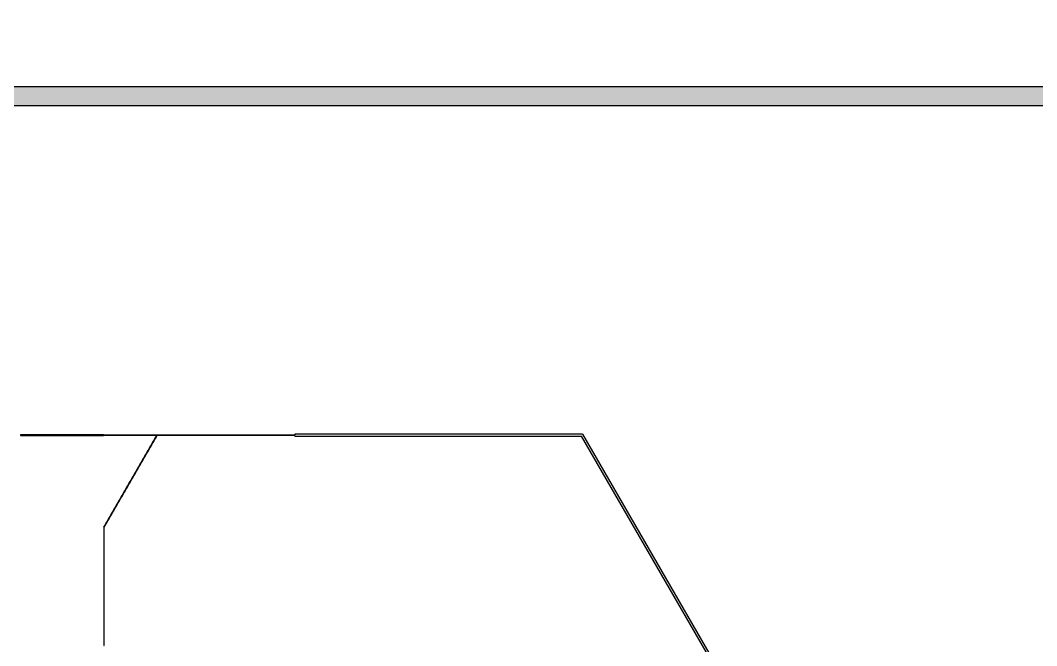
# Model space of a CAD drawing. Header units: inches. Extents: x 734146 to 834146, y 204695 to 304695.
# Drawn here: x 783149 to 788466, y 236591 to 239865 of the extents above; entities that cross this region are included whole.
import ezdxf

# ---------------------------------------------------------------- set-up
doc = ezdxf.new("R2010")
doc.units = ezdxf.units.IN
doc.header["$MEASUREMENT"] = 0

# ---------------------------------------------------------------- blocks, each defined once
blk = doc.blocks.new('*U43')
for p, q in [((573.6, -894.7), (576.2, -893.2)), ((573.6, -894.7), (577, -894.7)), ((576.2, -893.2), (577, -894.7))]:
    blk.add_line(p, q)
for points in [[(3869.6, 965.4), (2797.1, -892.2)], [(2802.9, -902.2), (3878.7, 961.1)], [(1297.1, -895.7), (1294.1, -895.7), (1294.1, -898.7), (1297.1, -898.7)], [(1297.1, -895.7), (1297.1, -892.2), (2797.1, -892.2)], [(2802.9, -902.2), (1297.1, -902.2), (1297.1, -898.7)]]:
    blk.add_lwpolyline(points)
for points in [[(301.1, 201.3), (298.1, 201.3), (298.1, 204.3), (301.1, 204.3)], [(301.1, 197.3), (298.1, 197.3), (298.1, 200.3), (301.1, 200.3)], [(301.1, 193.3), (298.1, 193.3), (298.1, 196.3), (301.1, 196.3)], [(301.1, 189.3), (298.1, 189.3), (298.1, 192.3), (301.1, 192.3)], [(301.1, 185.3), (298.1, 185.3), (298.1, 188.3), (301.1, 188.3)], [(301.1, 181.3), (298.1, 181.3), (298.1, 184.3), (301.1, 184.3)], [(301.1, 177.3), (298.1, 177.3), (298.1, 180.3), (301.1, 180.3)], [(301.1, 173.3), (298.1, 173.3), (298.1, 176.3), (301.1, 176.3)], [(301.1, 169.3), (298.1, 169.3), (298.1, 172.3), (301.1, 172.3)], [(301.1, 165.3), (298.1, 165.3), (298.1, 168.3), (301.1, 168.3)], [(301.1, 161.3), (298.1, 161.3), (298.1, 164.3), (301.1, 164.3)], [(301.1, 157.3), (298.1, 157.3), (298.1, 160.3), (301.1, 160.3)], [(301.1, 153.3), (298.1, 153.3), (298.1, 156.3), (301.1, 156.3)], [(301.1, 149.3), (298.1, 149.3), (298.1, 152.3), (301.1, 152.3)], [(301.1, 145.3), (298.1, 145.3), (298.1, 148.3), (301.1, 148.3)], [(301.1, 141.3), (298.1, 141.3), (298.1, 144.3), (301.1, 144.3)], [(301.1, 137.3), (298.1, 137.3), (298.1, 140.3), (301.1, 140.3)], [(301.1, 133.3), (298.1, 133.3), (298.1, 136.3), (301.1, 136.3)], [(301.1, 129.3), (298.1, 129.3), (298.1, 132.3), (301.1, 132.3)], [(301.1, 125.3), (298.1, 125.3), (298.1, 128.3), (301.1, 128.3)], [(301.1, 121.3), (298.1, 121.3), (298.1, 124.3), (301.1, 124.3)], [(301.1, 117.3), (298.1, 117.3), (298.1, 120.3), (301.1, 120.3)], [(301.1, 113.3), (298.1, 113.3), (298.1, 116.3), (301.1, 116.3)], [(301.1, 109.3), (298.1, 109.3), (298.1, 112.3), (301.1, 112.3)], [(301.1, 105.3), (298.1, 105.3), (298.1, 108.3), (301.1, 108.3)], [(301.1, 101.3), (298.1, 101.3), (298.1, 104.3), (301.1, 104.3)], [(301.1, 97.3), (298.1, 97.3), (298.1, 100.3), (301.1, 100.3)], [(301.1, 93.3), (298.1, 93.3), (298.1, 96.3), (301.1, 96.3)], [(301.1, 89.3), (298.1, 89.3), (298.1, 92.3), (301.1, 92.3)], [(301.1, 85.3), (298.1, 85.3), (298.1, 88.3), (301.1, 88.3)], [(301.1, 81.3), (298.1, 81.3), (298.1, 84.3), (301.1, 84.3)], [(301.1, 77.3), (298.1, 77.3), (298.1, 80.3), (301.1, 80.3)], [(301.1, 73.3), (298.1, 73.3), (298.1, 76.3), (301.1, 76.3)], [(301.1, 69.3), (298.1, 69.3), (298.1, 72.3), (301.1, 72.3)], [(301.1, 65.3), (298.1, 65.3), (298.1, 68.3), (301.1, 68.3)], [(301.1, 61.3), (298.1, 61.3), (298.1, 64.3), (301.1, 64.3)], [(301.1, 57.3), (298.1, 57.3), (298.1, 60.3), (301.1, 60.3)], [(301.1, 53.3), (298.1, 53.3), (298.1, 56.3), (301.1, 56.3)], [(301.1, 49.3), (298.1, 49.3), (298.1, 52.3), (301.1, 52.3)], [(301.1, 45.3), (298.1, 45.3), (298.1, 48.3), (301.1, 48.3)], [(301.1, 41.3), (298.1, 41.3), (298.1, 44.3), (301.1, 44.3)], [(301.1, 37.3), (298.1, 37.3), (298.1, 40.3), (301.1, 40.3)], [(301.1, 33.3), (298.1, 33.3), (298.1, 36.3), (301.1, 36.3)], [(301.1, 29.3), (298.1, 29.3), (298.1, 32.3), (301.1, 32.3)], [(301.1, 25.3), (298.1, 25.3), (298.1, 28.3), (301.1, 28.3)], [(301.1, 21.3), (298.1, 21.3), (298.1, 24.3), (301.1, 24.3)], [(301.1, 17.3), (298.1, 17.3), (298.1, 20.3), (301.1, 20.3)], [(301.1, 13.3), (298.1, 13.3), (298.1, 16.3), (301.1, 16.3)], [(301.1, 9.3), (298.1, 9.3), (298.1, 12.3), (301.1, 12.3)], [(301.1, 5.3), (298.1, 5.3), (298.1, 8.3), (301.1, 8.3)], [(301.1, 1.3), (298.1, 1.3), (298.1, 4.3), (301.1, 4.3)], [(301.1, -2.7), (298.1, -2.7), (298.1, 0.3), (301.1, 0.3)], [(301.1, -6.7), (298.1, -6.7), (298.1, -3.7), (301.1, -3.7)], [(301.1, -10.7), (298.1, -10.7), (298.1, -7.7), (301.1, -7.7)], [(301.1, -14.7), (298.1, -14.7), (298.1, -11.7), (301.1, -11.7)], [(301.1, -18.7), (298.1, -18.7), (298.1, -15.7), (301.1, -15.7)], [(301.1, -22.7), (298.1, -22.7), (298.1, -19.7), (301.1, -19.7)], [(301.1, -26.7), (298.1, -26.7), (298.1, -23.7), (301.1, -23.7)], [(301.1, -30.7), (298.1, -30.7), (298.1, -27.7), (301.1, -27.7)], [(301.1, -34.7), (298.1, -34.7), (298.1, -31.7), (301.1, -31.7)], [(301.1, -38.7), (298.1, -38.7), (298.1, -35.7), (301.1, -35.7)], [(301.1, -42.7), (298.1, -42.7), (298.1, -39.7), (301.1, -39.7)], [(301.1, -46.7), (298.1, -46.7), (298.1, -43.7), (301.1, -43.7)], [(301.1, -50.7), (298.1, -50.7), (298.1, -47.7), (301.1, -47.7)], [(301.1, -54.7), (298.1, -54.7), (298.1, -51.7), (301.1, -51.7)], [(301.1, -58.7), (298.1, -58.7), (298.1, -55.7), (301.1, -55.7)], [(301.1, -62.7), (298.1, -62.7), (298.1, -59.7), (301.1, -59.7)], [(301.1, -66.7), (298.1, -66.7), (298.1, -63.7), (301.1, -63.7)], [(301.1, -70.7), (298.1, -70.7), (298.1, -67.7), (301.1, -67.7)], [(301.1, -74.7), (298.1, -74.7), (298.1, -71.7), (301.1, -71.7)], [(301.1, -78.7), (298.1, -78.7), (298.1, -75.7), (301.1, -75.7)], [(301.1, -82.7), (298.1, -82.7), (298.1, -79.7), (301.1, -79.7)], [(301.1, -86.7), (298.1, -86.7), (298.1, -83.7), (301.1, -83.7)], [(301.1, -90.7), (298.1, -90.7), (298.1, -87.7), (301.1, -87.7)], [(301.1, -94.7), (298.1, -94.7), (298.1, -91.7), (301.1, -91.7)], [(301.1, -98.7), (298.1, -98.7), (298.1, -95.7), (301.1, -95.7)], [(301.1, -102.7), (298.1, -102.7), (298.1, -99.7), (301.1, -99.7)], [(301.1, -106.7), (298.1, -106.7), (298.1, -103.7), (301.1, -103.7)], [(301.1, -110.7), (298.1, -110.7), (298.1, -107.7), (301.1, -107.7)], [(301.1, -114.7), (298.1, -114.7), (298.1, -111.7), (301.1, -111.7)], [(301.1, -118.7), (298.1, -118.7), (298.1, -115.7), (301.1, -115.7)], [(301.1, -122.7), (298.1, -122.7), (298.1, -119.7), (301.1, -119.7)], [(301.1, -126.7), (298.1, -126.7), (298.1, -123.7), (301.1, -123.7)], [(301.1, -130.7), (298.1, -130.7), (298.1, -127.7), (301.1, -127.7)], [(301.1, -134.7), (298.1, -134.7), (298.1, -131.7), (301.1, -131.7)], [(301.1, -138.7), (298.1, -138.7), (298.1, -135.7), (301.1, -135.7)], [(301.1, -142.7), (298.1, -142.7), (298.1, -139.7), (301.1, -139.7)], [(301.1, -146.7), (298.1, -146.7), (298.1, -143.7), (301.1, -143.7)], [(301.1, -150.7), (298.1, -150.7), (298.1, -147.7), (301.1, -147.7)], [(301.1, -154.7), (298.1, -154.7), (298.1, -151.7), (301.1, -151.7)], [(301.1, -158.7), (298.1, -158.7), (298.1, -155.7), (301.1, -155.7)], [(301.1, -162.7), (298.1, -162.7), (298.1, -159.7), (301.1, -159.7)], [(301.1, -166.7), (298.1, -166.7), (298.1, -163.7), (301.1, -163.7)], [(301.1, -170.7), (298.1, -170.7), (298.1, -167.7), (301.1, -167.7)], [(301.1, -174.7), (298.1, -174.7), (298.1, -171.7), (301.1, -171.7)], [(301.1, -178.7), (298.1, -178.7), (298.1, -175.7), (301.1, -175.7)], [(301.1, -182.7), (298.1, -182.7), (298.1, -179.7), (301.1, -179.7)], [(301.1, -186.7), (298.1, -186.7), (298.1, -183.7), (301.1, -183.7)], [(301.1, -190.7), (298.1, -190.7), (298.1, -187.7), (301.1, -187.7)], [(301.1, -194.7), (298.1, -194.7), (298.1, -191.7), (301.1, -191.7)], [(301.1, -198.7), (298.1, -198.7), (298.1, -195.7), (301.1, -195.7)], [(301.1, -202.7), (298.1, -202.7), (298.1, -199.7), (301.1, -199.7)], [(301.1, -206.7), (298.1, -206.7), (298.1, -203.7), (301.1, -203.7)], [(301.1, -210.7), (298.1, -210.7), (298.1, -207.7), (301.1, -207.7)], [(301.1, -214.7), (298.1, -214.7), (298.1, -211.7), (301.1, -211.7)], [(301.1, -218.7), (298.1, -218.7), (298.1, -215.7), (301.1, -215.7)], [(301.1, -222.7), (298.1, -222.7), (298.1, -219.7), (301.1, -219.7)], [(301.1, -226.7), (298.1, -226.7), (298.1, -223.7), (301.1, -223.7)], [(301.1, -230.7), (298.1, -230.7), (298.1, -227.7), (301.1, -227.7)], [(301.1, -234.7), (298.1, -234.7), (298.1, -231.7), (301.1, -231.7)], [(301.1, -238.7), (298.1, -238.7), (298.1, -235.7), (301.1, -235.7)], [(301.1, -242.7), (298.1, -242.7), (298.1, -239.7), (301.1, -239.7)], [(301.1, -246.7), (298.1, -246.7), (298.1, -243.7), (301.1, -243.7)], [(301.1, -250.7), (298.1, -250.7), (298.1, -247.7), (301.1, -247.7)], [(301.1, -254.7), (298.1, -254.7), (298.1, -251.7), (301.1, -251.7)], [(301.1, -258.7), (298.1, -258.7), (298.1, -255.7), (301.1, -255.7)], [(301.1, -262.7), (298.1, -262.7), (298.1, -259.7), (301.1, -259.7)], [(301.1, -266.7), (298.1, -266.7), (298.1, -263.7), (301.1, -263.7)], [(301.1, -270.7), (298.1, -270.7), (298.1, -267.7), (301.1, -267.7)], [(301.1, -274.7), (298.1, -274.7), (298.1, -271.7), (301.1, -271.7)], [(301.1, -278.7), (298.1, -278.7), (298.1, -275.7), (301.1, -275.7)], [(301.1, -282.7), (298.1, -282.7), (298.1, -279.7), (301.1, -279.7)], [(301.1, -286.7), (298.1, -286.7), (298.1, -283.7), (301.1, -283.7)], [(301.1, -290.7), (298.1, -290.7), (298.1, -287.7), (301.1, -287.7)], [(301.1, -294.7), (298.1, -294.7), (298.1, -291.7), (301.1, -291.7)], [(301.1, -298.7), (298.1, -298.7), (298.1, -295.7), (301.1, -295.7)], [(301.1, -302.7), (298.1, -302.7), (298.1, -299.7), (301.1, -299.7)], [(301.1, -306.7), (298.1, -306.7), (298.1, -303.7), (301.1, -303.7)], [(301.1, -310.7), (298.1, -310.7), (298.1, -307.7), (301.1, -307.7)], [(301.1, -314.7), (298.1, -314.7), (298.1, -311.7), (301.1, -311.7)], [(301.1, -318.7), (298.1, -318.7), (298.1, -315.7), (301.1, -315.7)], [(301.1, -322.7), (298.1, -322.7), (298.1, -319.7), (301.1, -319.7)], [(301.1, -326.7), (298.1, -326.7), (298.1, -323.7), (301.1, -323.7)], [(301.1, -330.7), (298.1, -330.7), (298.1, -327.7), (301.1, -327.7)], [(301.1, -334.7), (298.1, -334.7), (298.1, -331.7), (301.1, -331.7)], [(301.1, -338.7), (298.1, -338.7), (298.1, -335.7), (301.1, -335.7)], [(301.1, -342.7), (298.1, -342.7), (298.1, -339.7), (301.1, -339.7)], [(301.1, -346.7), (298.1, -346.7), (298.1, -343.7), (301.1, -343.7)], [(301.1, -350.7), (298.1, -350.7), (298.1, -347.7), (301.1, -347.7)], [(301.1, -354.7), (298.1, -354.7), (298.1, -351.7), (301.1, -351.7)], [(301.1, -358.7), (298.1, -358.7), (298.1, -355.7), (301.1, -355.7)], [(301.1, -362.7), (298.1, -362.7), (298.1, -359.7), (301.1, -359.7)], [(301.1, -366.7), (298.1, -366.7), (298.1, -363.7), (301.1, -363.7)], [(301.1, -370.7), (298.1, -370.7), (298.1, -367.7), (301.1, -367.7)], [(301.1, -374.7), (298.1, -374.7), (298.1, -371.7), (301.1, -371.7)], [(297.6, -416.6), (300.2, -415.1), (301.7, -417.7), (299.1, -419.2)], [(301.1, -378.7), (298.1, -378.7), (298.1, -375.7), (301.1, -375.7)], [(301.1, -382.7), (298.1, -382.7), (298.1, -379.7), (301.1, -379.7)], [(301.1, -386.7), (298.1, -386.7), (298.1, -383.7), (301.1, -383.7)], [(301.1, -390.7), (298.1, -390.7), (298.1, -387.7), (301.1, -387.7)], [(301.1, -394.7), (298.1, -394.7), (298.1, -391.7), (301.1, -391.7)], [(301.1, -398.7), (298.1, -398.7), (298.1, -395.7), (301.1, -395.7)], [(301.1, -402.7), (298.1, -402.7), (298.1, -399.7), (301.1, -399.7)], [(301.1, -406.7), (298.1, -406.7), (298.1, -403.7), (301.1, -403.7)], [(301.1, -410.7), (298.1, -410.7), (298.1, -407.7), (301.1, -407.7)], [(301.1, -414.7), (298.1, -414.7), (298.1, -411.7), (301.1, -411.7)], [(299.6, -420.1), (302.2, -418.6), (303.7, -421.2), (301.1, -422.7)], [(301.6, -423.6), (304.2, -422.1), (305.7, -424.7), (303.1, -426.2)], [(303.6, -427), (306.2, -425.5), (307.7, -428.1), (305.1, -429.6)], [(305.6, -430.5), (308.2, -429), (309.7, -431.6), (307.1, -433.1)], [(307.6, -433.9), (310.2, -432.4), (311.7, -435), (309.1, -436.5)], [(309.6, -437.4), (312.2, -435.9), (313.7, -438.5), (311.1, -440)], [(311.6, -440.9), (314.2, -439.4), (315.7, -442), (313.1, -443.5)], [(313.6, -444.3), (316.2, -442.8), (317.7, -445.4), (315.1, -446.9)], [(315.6, -447.8), (318.2, -446.3), (319.7, -448.9), (317.1, -450.4)], [(317.6, -451.3), (320.2, -449.8), (321.7, -452.4), (319.1, -453.9)], [(319.6, -454.7), (322.2, -453.2), (323.7, -455.8), (321.1, -457.3)], [(321.6, -458.2), (324.2, -456.7), (325.7, -459.3), (323.1, -460.8)], [(323.6, -461.7), (326.2, -460.2), (327.7, -462.8), (325.1, -464.3)], [(325.6, -465.1), (328.2, -463.6), (329.7, -466.2), (327.1, -467.7)], [(327.6, -468.6), (330.2, -467.1), (331.7, -469.7), (329.1, -471.2)], [(329.6, -472.1), (332.2, -470.6), (333.7, -473.1), (331.1, -474.6)], [(331.6, -475.5), (334.2, -474), (335.7, -476.6), (333.1, -478.1)], [(333.6, -479), (336.2, -477.5), (337.7, -480.1), (335.1, -481.6)], [(335.6, -482.4), (338.2, -480.9), (339.7, -483.5), (337.1, -485)], [(337.6, -485.9), (340.2, -484.4), (341.7, -487), (339.1, -488.5)], [(339.6, -489.4), (342.2, -487.9), (343.7, -490.5), (341.1, -492)], [(341.6, -492.8), (344.2, -491.3), (345.7, -493.9), (343.1, -495.4)], [(343.6, -496.3), (346.2, -494.8), (347.7, -497.4), (345.1, -498.9)], [(345.6, -499.8), (348.2, -498.3), (349.7, -500.9), (347.1, -502.4)], [(347.6, -503.2), (350.2, -501.7), (351.7, -504.3), (349.1, -505.8)], [(349.6, -506.7), (352.2, -505.2), (353.7, -507.8), (351.1, -509.3)], [(351.6, -510.2), (354.2, -508.7), (355.7, -511.3), (353.1, -512.8)], [(353.6, -513.6), (356.2, -512.1), (357.7, -514.7), (355.1, -516.2)], [(355.6, -517.1), (358.2, -515.6), (359.7, -518.2), (357.1, -519.7)], [(357.6, -520.5), (360.2, -519), (361.7, -521.6), (359.1, -523.1)], [(359.6, -524), (362.2, -522.5), (363.7, -525.1), (361.1, -526.6)], [(361.6, -527.5), (364.2, -526), (365.7, -528.6), (363.1, -530.1)], [(363.6, -530.9), (366.2, -529.4), (367.7, -532), (365.1, -533.5)], [(365.6, -534.4), (368.2, -532.9), (369.7, -535.5), (367.1, -537)], [(367.6, -537.9), (370.2, -536.4), (371.7, -539), (369.1, -540.5)], [(369.6, -541.3), (372.2, -539.8), (373.7, -542.4), (371.1, -543.9)], [(371.6, -544.8), (374.2, -543.3), (375.7, -545.9), (373.1, -547.4)], [(373.6, -548.3), (376.2, -546.8), (377.7, -549.4), (375.1, -550.9)], [(375.6, -551.7), (378.2, -550.2), (379.7, -552.8), (377.1, -554.3)], [(377.6, -555.2), (380.2, -553.7), (381.7, -556.3), (379.1, -557.8)], [(379.6, -558.7), (382.2, -557.2), (383.7, -559.8), (381.1, -561.3)], [(381.6, -562.1), (384.2, -560.6), (385.7, -563.2), (383.1, -564.7)], [(383.6, -565.6), (386.2, -564.1), (387.7, -566.7), (385.1, -568.2)], [(385.6, -569), (388.2, -567.5), (389.7, -570.1), (387.1, -571.6)], [(387.6, -572.5), (390.2, -571), (391.7, -573.6), (389.1, -575.1)], [(389.6, -576), (392.2, -574.5), (393.7, -577.1), (391.1, -578.6)], [(391.6, -579.4), (394.2, -577.9), (395.7, -580.5), (393.1, -582)], [(393.6, -582.9), (396.2, -581.4), (397.7, -584), (395.1, -585.5)], [(395.6, -586.4), (398.2, -584.9), (399.7, -587.5), (397.1, -589)], [(397.6, -589.8), (400.2, -588.3), (401.7, -590.9), (399.1, -592.4)], [(399.6, -593.3), (402.2, -591.8), (403.7, -594.4), (401.1, -595.9)], [(401.6, -596.8), (404.2, -595.3), (405.7, -597.9), (403.1, -599.4)], [(403.6, -600.2), (406.2, -598.7), (407.7, -601.3), (405.1, -602.8)], [(405.6, -603.7), (408.2, -602.2), (409.7, -604.8), (407.1, -606.3)], [(407.6, -607.2), (410.2, -605.7), (411.7, -608.2), (409.1, -609.7)], [(409.6, -610.6), (412.2, -609.1), (413.7, -611.7), (411.1, -613.2)], [(411.6, -614.1), (414.2, -612.6), (415.7, -615.2), (413.1, -616.7)], [(413.6, -617.5), (416.2, -616), (417.7, -618.6), (415.1, -620.1)], [(415.6, -621), (418.2, -619.5), (419.7, -622.1), (417.1, -623.6)], [(417.6, -624.5), (420.2, -623), (421.7, -625.6), (419.1, -627.1)], [(419.6, -627.9), (422.2, -626.4), (423.7, -629), (421.1, -630.5)], [(421.6, -631.4), (424.2, -629.9), (425.7, -632.5), (423.1, -634)], [(423.6, -634.9), (426.2, -633.4), (427.7, -636), (425.1, -637.5)], [(425.6, -638.3), (428.2, -636.8), (429.7, -639.4), (427.1, -640.9)], [(427.6, -641.8), (430.2, -640.3), (431.7, -642.9), (429.1, -644.4)], [(429.6, -645.3), (432.2, -643.8), (433.7, -646.4), (431.1, -647.9)], [(431.6, -648.7), (434.2, -647.2), (435.7, -649.8), (433.1, -651.3)], [(433.6, -652.2), (436.2, -650.7), (437.7, -653.3), (435.1, -654.8)], [(435.6, -655.6), (438.2, -654.1), (439.7, -656.7), (437.1, -658.2)], [(437.6, -659.1), (440.2, -657.6), (441.7, -660.2), (439.1, -661.7)], [(439.6, -662.6), (442.2, -661.1), (443.7, -663.7), (441.1, -665.2)], [(441.6, -666), (444.2, -664.5), (445.7, -667.1), (443.1, -668.6)], [(443.6, -669.5), (446.2, -668), (447.7, -670.6), (445.1, -672.1)], [(445.6, -673), (448.2, -671.5), (449.7, -674.1), (447.1, -675.6)], [(447.6, -676.4), (450.2, -674.9), (451.7, -677.5), (449.1, -679)], [(449.6, -679.9), (452.2, -678.4), (453.7, -681), (451.1, -682.5)], [(451.6, -683.4), (454.2, -681.9), (455.7, -684.5), (453.1, -686)], [(453.6, -686.8), (456.2, -685.3), (457.7, -687.9), (455.1, -689.4)], [(455.6, -690.3), (458.2, -688.8), (459.7, -691.4), (457.1, -692.9)], [(457.6, -693.8), (460.2, -692.3), (461.7, -694.9), (459.1, -696.4)], [(459.6, -697.2), (462.2, -695.7), (463.7, -698.3), (461.1, -699.8)], [(461.6, -700.7), (464.2, -699.2), (465.7, -701.8), (463.1, -703.3)], [(463.6, -704.1), (466.2, -702.6), (467.7, -705.2), (465.1, -706.7)], [(465.6, -707.6), (468.2, -706.1), (469.7, -708.7), (467.1, -710.2)], [(467.6, -711.1), (470.2, -709.6), (471.7, -712.2), (469.1, -713.7)], [(469.6, -714.5), (472.2, -713), (473.7, -715.6), (471.1, -717.1)], [(471.6, -718), (474.2, -716.5), (475.7, -719.1), (473.1, -720.6)], [(473.6, -721.5), (476.2, -720), (477.7, -722.6), (475.1, -724.1)], [(475.6, -724.9), (478.2, -723.4), (479.7, -726), (477.1, -727.5)], [(477.6, -728.4), (480.2, -726.9), (481.7, -729.5), (479.1, -731)], [(479.6, -731.9), (482.2, -730.4), (483.7, -733), (481.1, -734.5)], [(481.6, -735.3), (484.2, -733.8), (485.7, -736.4), (483.1, -737.9)], [(483.6, -738.8), (486.2, -737.3), (487.7, -739.9), (485.1, -741.4)], [(485.6, -742.3), (488.2, -740.8), (489.7, -743.3), (487.1, -744.8)], [(487.6, -745.7), (490.2, -744.2), (491.7, -746.8), (489.1, -748.3)], [(489.6, -749.2), (492.2, -747.7), (493.7, -750.3), (491.1, -751.8)], [(491.6, -752.6), (494.2, -751.1), (495.7, -753.7), (493.1, -755.2)], [(493.6, -756.1), (496.2, -754.6), (497.7, -757.2), (495.1, -758.7)], [(495.6, -759.6), (498.2, -758.1), (499.7, -760.7), (497.1, -762.2)], [(497.6, -763), (500.2, -761.5), (501.7, -764.1), (499.1, -765.6)], [(499.6, -766.5), (502.2, -765), (503.7, -767.6), (501.1, -769.1)], [(501.6, -770), (504.2, -768.5), (505.7, -771.1), (503.1, -772.6)], [(503.6, -773.4), (506.2, -771.9), (507.7, -774.5), (505.1, -776)], [(505.6, -776.9), (508.2, -775.4), (509.7, -778), (507.1, -779.5)], [(507.6, -780.4), (510.2, -778.9), (511.7, -781.5), (509.1, -783)], [(509.6, -783.8), (512.2, -782.3), (513.7, -784.9), (511.1, -786.4)], [(511.6, -787.3), (514.2, -785.8), (515.7, -788.4), (513.1, -789.9)], [(513.6, -790.7), (516.2, -789.2), (517.7, -791.8), (515.1, -793.3)], [(515.6, -794.2), (518.2, -792.7), (519.7, -795.3), (517.1, -796.8)], [(517.6, -797.7), (520.2, -796.2), (521.7, -798.8), (519.1, -800.3)], [(519.6, -801.1), (522.2, -799.6), (523.7, -802.2), (521.1, -803.7)], [(521.6, -804.6), (524.2, -803.1), (525.7, -805.7), (523.1, -807.2)], [(523.6, -808.1), (526.2, -806.6), (527.7, -809.2), (525.1, -810.7)], [(525.6, -811.5), (528.2, -810), (529.7, -812.6), (527.1, -814.1)], [(527.6, -815), (530.2, -813.5), (531.7, -816.1), (529.1, -817.6)], [(529.6, -818.5), (532.2, -817), (533.7, -819.6), (531.1, -821.1)], [(531.6, -821.9), (534.2, -820.4), (535.7, -823), (533.1, -824.5)], [(533.6, -825.4), (536.2, -823.9), (537.7, -826.5), (535.1, -828)], [(535.6, -828.9), (538.2, -827.4), (539.7, -830), (537.1, -831.5)], [(537.6, -832.3), (540.2, -830.8), (541.7, -833.4), (539.1, -834.9)], [(539.6, -835.8), (542.2, -834.3), (543.7, -836.9), (541.1, -838.4)], [(541.6, -839.2), (544.2, -837.7), (545.7, -840.3), (543.1, -841.8)], [(543.6, -842.7), (546.2, -841.2), (547.7, -843.8), (545.1, -845.3)], [(545.6, -846.2), (548.2, -844.7), (549.7, -847.3), (547.1, -848.8)], [(547.6, -849.6), (550.2, -848.1), (551.7, -850.7), (549.1, -852.2)], [(-134.9, -895.7), (-134.9, -898.7), (-137.9, -898.7), (-137.9, -895.7)], [(-130.9, -895.7), (-130.9, -898.7), (-133.9, -898.7), (-133.9, -895.7)], [(-126.9, -895.7), (-126.9, -898.7), (-129.9, -898.7), (-129.9, -895.7)], [(-122.9, -895.7), (-122.9, -898.7), (-125.9, -898.7), (-125.9, -895.7)], [(-118.9, -895.7), (-118.9, -898.7), (-121.9, -898.7), (-121.9, -895.7)], [(-114.9, -895.7), (-114.9, -898.7), (-117.9, -898.7), (-117.9, -895.7)], [(-110.9, -895.7), (-110.9, -898.7), (-113.9, -898.7), (-113.9, -895.7)], [(-106.9, -895.7), (-106.9, -898.7), (-109.9, -898.7), (-109.9, -895.7)], [(-102.9, -895.7), (-102.9, -898.7), (-105.9, -898.7), (-105.9, -895.7)], [(-98.9, -895.7), (-98.9, -898.7), (-101.9, -898.7), (-101.9, -895.7)], [(-94.9, -895.7), (-94.9, -898.7), (-97.9, -898.7), (-97.9, -895.7)], [(-90.9, -895.7), (-90.9, -898.7), (-93.9, -898.7), (-93.9, -895.7)], [(-86.9, -895.7), (-86.9, -898.7), (-89.9, -898.7), (-89.9, -895.7)], [(-82.9, -895.7), (-82.9, -898.7), (-85.9, -898.7), (-85.9, -895.7)], [(-78.9, -895.7), (-78.9, -898.7), (-81.9, -898.7), (-81.9, -895.7)], [(-74.9, -895.7), (-74.9, -898.7), (-77.9, -898.7), (-77.9, -895.7)], [(-70.9, -895.7), (-70.9, -898.7), (-73.9, -898.7), (-73.9, -895.7)], [(-66.9, -895.7), (-66.9, -898.7), (-69.9, -898.7), (-69.9, -895.7)], [(-62.9, -895.7), (-62.9, -898.7), (-65.9, -898.7), (-65.9, -895.7)], [(-58.9, -895.7), (-58.9, -898.7), (-61.9, -898.7), (-61.9, -895.7)], [(-54.9, -895.7), (-54.9, -898.7), (-57.9, -898.7), (-57.9, -895.7)], [(-50.9, -895.7), (-50.9, -898.7), (-53.9, -898.7), (-53.9, -895.7)], [(-46.9, -895.7), (-46.9, -898.7), (-49.9, -898.7), (-49.9, -895.7)], [(-42.9, -895.7), (-42.9, -898.7), (-45.9, -898.7), (-45.9, -895.7)], [(-38.9, -895.7), (-38.9, -898.7), (-41.9, -898.7), (-41.9, -895.7)], [(-34.9, -895.7), (-34.9, -898.7), (-37.9, -898.7), (-37.9, -895.7)], [(-30.9, -895.7), (-30.9, -898.7), (-33.9, -898.7), (-33.9, -895.7)], [(-26.9, -895.7), (-26.9, -898.7), (-29.9, -898.7), (-29.9, -895.7)], [(-22.9, -895.7), (-22.9, -898.7), (-25.9, -898.7), (-25.9, -895.7)], [(-18.9, -895.7), (-18.9, -898.7), (-21.9, -898.7), (-21.9, -895.7)], [(-14.9, -895.7), (-14.9, -898.7), (-17.9, -898.7), (-17.9, -895.7)], [(-10.9, -895.7), (-10.9, -898.7), (-13.9, -898.7), (-13.9, -895.7)], [(-6.9, -895.7), (-6.9, -898.7), (-9.9, -898.7), (-9.9, -895.7)], [(-2.9, -895.7), (-2.9, -898.7), (-5.9, -898.7), (-5.9, -895.7)], [(1.1, -895.7), (1.1, -898.7), (-1.9, -898.7), (-1.9, -895.7)], [(5.1, -895.7), (5.1, -898.7), (2.1, -898.7), (2.1, -895.7)], [(9.1, -895.7), (9.1, -898.7), (6.1, -898.7), (6.1, -895.7)], [(13.1, -895.7), (13.1, -898.7), (10.1, -898.7), (10.1, -895.7)], [(17.1, -895.7), (17.1, -898.7), (14.1, -898.7), (14.1, -895.7)], [(21.1, -895.7), (21.1, -898.7), (18.1, -898.7), (18.1, -895.7)], [(25.1, -895.7), (25.1, -898.7), (22.1, -898.7), (22.1, -895.7)], [(29.1, -895.7), (29.1, -898.7), (26.1, -898.7), (26.1, -895.7)], [(33.1, -895.7), (33.1, -898.7), (30.1, -898.7), (30.1, -895.7)], [(37.1, -895.7), (37.1, -898.7), (34.1, -898.7), (34.1, -895.7)], [(41.1, -895.7), (41.1, -898.7), (38.1, -898.7), (38.1, -895.7)], [(45.1, -895.7), (45.1, -898.7), (42.1, -898.7), (42.1, -895.7)], [(49.1, -895.7), (49.1, -898.7), (46.1, -898.7), (46.1, -895.7)], [(53.1, -895.7), (53.1, -898.7), (50.1, -898.7), (50.1, -895.7)], [(57.1, -895.7), (57.1, -898.7), (54.1, -898.7), (54.1, -895.7)], [(61.1, -895.7), (61.1, -898.7), (58.1, -898.7), (58.1, -895.7)], [(65.1, -895.7), (65.1, -898.7), (62.1, -898.7), (62.1, -895.7)], [(69.1, -895.7), (69.1, -898.7), (66.1, -898.7), (66.1, -895.7)], [(73.1, -895.7), (73.1, -898.7), (70.1, -898.7), (70.1, -895.7)], [(77.1, -895.7), (77.1, -898.7), (74.1, -898.7), (74.1, -895.7)], [(81.1, -895.7), (81.1, -898.7), (78.1, -898.7), (78.1, -895.7)], [(85.1, -895.7), (85.1, -898.7), (82.1, -898.7), (82.1, -895.7)], [(89.1, -895.7), (89.1, -898.7), (86.1, -898.7), (86.1, -895.7)], [(93.1, -895.7), (93.1, -898.7), (90.1, -898.7), (90.1, -895.7)], [(97.1, -895.7), (97.1, -898.7), (94.1, -898.7), (94.1, -895.7)], [(101.1, -895.7), (101.1, -898.7), (98.1, -898.7), (98.1, -895.7)], [(105.1, -895.7), (105.1, -898.7), (102.1, -898.7), (102.1, -895.7)], [(109.1, -895.7), (109.1, -898.7), (106.1, -898.7), (106.1, -895.7)], [(113.1, -895.7), (113.1, -898.7), (110.1, -898.7), (110.1, -895.7)], [(117.1, -895.7), (117.1, -898.7), (114.1, -898.7), (114.1, -895.7)], [(121.1, -895.7), (121.1, -898.7), (118.1, -898.7), (118.1, -895.7)], [(125.1, -895.7), (125.1, -898.7), (122.1, -898.7), (122.1, -895.7)], [(129.1, -895.7), (129.1, -898.7), (126.1, -898.7), (126.1, -895.7)], [(133.1, -895.7), (133.1, -898.7), (130.1, -898.7), (130.1, -895.7)], [(137.1, -895.7), (137.1, -898.7), (134.1, -898.7), (134.1, -895.7)], [(141.1, -895.7), (141.1, -898.7), (138.1, -898.7), (138.1, -895.7)], [(145.1, -895.7), (145.1, -898.7), (142.1, -898.7), (142.1, -895.7)], [(149.1, -895.7), (149.1, -898.7), (146.1, -898.7), (146.1, -895.7)], [(153.1, -895.7), (153.1, -898.7), (150.1, -898.7), (150.1, -895.7)], [(157.1, -895.7), (157.1, -898.7), (154.1, -898.7), (154.1, -895.7)], [(161.1, -895.7), (161.1, -898.7), (158.1, -898.7), (158.1, -895.7)], [(165.1, -895.7), (165.1, -898.7), (162.1, -898.7), (162.1, -895.7)], [(169.1, -895.7), (169.1, -898.7), (166.1, -898.7), (166.1, -895.7)], [(173.1, -895.7), (173.1, -898.7), (170.1, -898.7), (170.1, -895.7)], [(177.1, -895.7), (177.1, -898.7), (174.1, -898.7), (174.1, -895.7)], [(181.1, -895.7), (181.1, -898.7), (178.1, -898.7), (178.1, -895.7)], [(185.1, -895.7), (185.1, -898.7), (182.1, -898.7), (182.1, -895.7)], [(189.1, -895.7), (189.1, -898.7), (186.1, -898.7), (186.1, -895.7)], [(193.1, -895.7), (193.1, -898.7), (190.1, -898.7), (190.1, -895.7)], [(197.1, -895.7), (197.1, -898.7), (194.1, -898.7), (194.1, -895.7)], [(201.1, -895.7), (201.1, -898.7), (198.1, -898.7), (198.1, -895.7)], [(205.1, -895.7), (205.1, -898.7), (202.1, -898.7), (202.1, -895.7)], [(209.1, -895.7), (209.1, -898.7), (206.1, -898.7), (206.1, -895.7)], [(213.1, -895.7), (213.1, -898.7), (210.1, -898.7), (210.1, -895.7)], [(217.1, -895.7), (217.1, -898.7), (214.1, -898.7), (214.1, -895.7)], [(221.1, -895.7), (221.1, -898.7), (218.1, -898.7), (218.1, -895.7)], [(225.1, -895.7), (225.1, -898.7), (222.1, -898.7), (222.1, -895.7)], [(229.1, -895.7), (229.1, -898.7), (226.1, -898.7), (226.1, -895.7)], [(233.1, -895.7), (233.1, -898.7), (230.1, -898.7), (230.1, -895.7)], [(237.1, -895.7), (237.1, -898.7), (234.1, -898.7), (234.1, -895.7)], [(241.1, -895.7), (241.1, -898.7), (238.1, -898.7), (238.1, -895.7)], [(245.1, -895.7), (245.1, -898.7), (242.1, -898.7), (242.1, -895.7)], [(249.1, -895.7), (249.1, -898.7), (246.1, -898.7), (246.1, -895.7)], [(253.1, -895.7), (253.1, -898.7), (250.1, -898.7), (250.1, -895.7)], [(257.1, -895.7), (257.1, -898.7), (254.1, -898.7), (254.1, -895.7)], [(261.1, -895.7), (261.1, -898.7), (258.1, -898.7), (258.1, -895.7)], [(265.1, -895.7), (265.1, -898.7), (262.1, -898.7), (262.1, -895.7)], [(269.1, -895.7), (269.1, -898.7), (266.1, -898.7), (266.1, -895.7)], [(273.1, -895.7), (273.1, -898.7), (270.1, -898.7), (270.1, -895.7)], [(277.1, -895.7), (277.1, -898.7), (274.1, -898.7), (274.1, -895.7)], [(281.1, -895.7), (281.1, -898.7), (278.1, -898.7), (278.1, -895.7)], [(285.1, -895.7), (285.1, -898.7), (282.1, -898.7), (282.1, -895.7)], [(289.1, -895.7), (289.1, -898.7), (286.1, -898.7), (286.1, -895.7)], [(293.1, -895.7), (293.1, -898.7), (290.1, -898.7), (290.1, -895.7)], [(297.1, -895.7), (297.1, -898.7), (294.1, -898.7), (294.1, -895.7)], [(298.1, -895.7), (298.1, -898.7), (301.1, -898.7), (301.1, -895.7)], [(302.1, -895.7), (302.1, -898.7), (305.1, -898.7), (305.1, -895.7)], [(306.1, -895.7), (306.1, -898.7), (309.1, -898.7), (309.1, -895.7)], [(310.1, -895.7), (310.1, -898.7), (313.1, -898.7), (313.1, -895.7)], [(314.1, -895.7), (314.1, -898.7), (317.1, -898.7), (317.1, -895.7)], [(318.1, -895.7), (318.1, -898.7), (321.1, -898.7), (321.1, -895.7)], [(322.1, -895.7), (322.1, -898.7), (325.1, -898.7), (325.1, -895.7)], [(326.1, -895.7), (326.1, -898.7), (329.1, -898.7), (329.1, -895.7)], [(330.1, -895.7), (330.1, -898.7), (333.1, -898.7), (333.1, -895.7)], [(334.1, -895.7), (334.1, -898.7), (337.1, -898.7), (337.1, -895.7)], [(338.1, -895.7), (338.1, -898.7), (341.1, -898.7), (341.1, -895.7)], [(342.1, -895.7), (342.1, -898.7), (345.1, -898.7), (345.1, -895.7)], [(346.1, -895.7), (346.1, -898.7), (349.1, -898.7), (349.1, -895.7)], [(350.1, -895.7), (350.1, -898.7), (353.1, -898.7), (353.1, -895.7)], [(354.1, -895.7), (354.1, -898.7), (357.1, -898.7), (357.1, -895.7)], [(358.1, -895.7), (358.1, -898.7), (361.1, -898.7), (361.1, -895.7)], [(362.1, -895.7), (362.1, -898.7), (365.1, -898.7), (365.1, -895.7)], [(366.1, -895.7), (366.1, -898.7), (369.1, -898.7), (369.1, -895.7)], [(370.1, -895.7), (370.1, -898.7), (373.1, -898.7), (373.1, -895.7)], [(374.1, -895.7), (374.1, -898.7), (377.1, -898.7), (377.1, -895.7)], [(378.1, -895.7), (378.1, -898.7), (381.1, -898.7), (381.1, -895.7)], [(382.1, -895.7), (382.1, -898.7), (385.1, -898.7), (385.1, -895.7)], [(386.1, -895.7), (386.1, -898.7), (389.1, -898.7), (389.1, -895.7)], [(390.1, -895.7), (390.1, -898.7), (393.1, -898.7), (393.1, -895.7)], [(394.1, -895.7), (394.1, -898.7), (397.1, -898.7), (397.1, -895.7)], [(398.1, -895.7), (398.1, -898.7), (401.1, -898.7), (401.1, -895.7)], [(402.1, -895.7), (402.1, -898.7), (405.1, -898.7), (405.1, -895.7)], [(406.1, -895.7), (406.1, -898.7), (409.1, -898.7), (409.1, -895.7)], [(410.1, -895.7), (410.1, -898.7), (413.1, -898.7), (413.1, -895.7)], [(414.1, -895.7), (414.1, -898.7), (417.1, -898.7), (417.1, -895.7)], [(418.1, -895.7), (418.1, -898.7), (421.1, -898.7), (421.1, -895.7)], [(422.1, -895.7), (422.1, -898.7), (425.1, -898.7), (425.1, -895.7)], [(426.1, -895.7), (426.1, -898.7), (429.1, -898.7), (429.1, -895.7)], [(430.1, -895.7), (430.1, -898.7), (433.1, -898.7), (433.1, -895.7)], [(434.1, -895.7), (434.1, -898.7), (437.1, -898.7), (437.1, -895.7)], [(438.1, -895.7), (438.1, -898.7), (441.1, -898.7), (441.1, -895.7)], [(442.1, -895.7), (442.1, -898.7), (445.1, -898.7), (445.1, -895.7)], [(446.1, -895.7), (446.1, -898.7), (449.1, -898.7), (449.1, -895.7)], [(450.1, -895.7), (450.1, -898.7), (453.1, -898.7), (453.1, -895.7)], [(454.1, -895.7), (454.1, -898.7), (457.1, -898.7), (457.1, -895.7)], [(458.1, -895.7), (458.1, -898.7), (461.1, -898.7), (461.1, -895.7)], [(462.1, -895.7), (462.1, -898.7), (465.1, -898.7), (465.1, -895.7)], [(466.1, -895.7), (466.1, -898.7), (469.1, -898.7), (469.1, -895.7)], [(470.1, -895.7), (470.1, -898.7), (473.1, -898.7), (473.1, -895.7)], [(474.1, -895.7), (474.1, -898.7), (477.1, -898.7), (477.1, -895.7)], [(478.1, -895.7), (478.1, -898.7), (481.1, -898.7), (481.1, -895.7)], [(482.1, -895.7), (482.1, -898.7), (485.1, -898.7), (485.1, -895.7)], [(486.1, -895.7), (486.1, -898.7), (489.1, -898.7), (489.1, -895.7)], [(490.1, -895.7), (490.1, -898.7), (493.1, -898.7), (493.1, -895.7)], [(494.1, -895.7), (494.1, -898.7), (497.1, -898.7), (497.1, -895.7)], [(498.1, -895.7), (498.1, -898.7), (501.1, -898.7), (501.1, -895.7)], [(502.1, -895.7), (502.1, -898.7), (505.1, -898.7), (505.1, -895.7)], [(506.1, -895.7), (506.1, -898.7), (509.1, -898.7), (509.1, -895.7)], [(510.1, -895.7), (510.1, -898.7), (513.1, -898.7), (513.1, -895.7)], [(514.1, -895.7), (514.1, -898.7), (517.1, -898.7), (517.1, -895.7)], [(518.1, -895.7), (518.1, -898.7), (521.1, -898.7), (521.1, -895.7)], [(522.1, -895.7), (522.1, -898.7), (525.1, -898.7), (525.1, -895.7)], [(526.1, -895.7), (526.1, -898.7), (529.1, -898.7), (529.1, -895.7)], [(530.1, -895.7), (530.1, -898.7), (533.1, -898.7), (533.1, -895.7)], [(534.1, -895.7), (534.1, -898.7), (537.1, -898.7), (537.1, -895.7)], [(538.1, -895.7), (538.1, -898.7), (541.1, -898.7), (541.1, -895.7)], [(542.1, -895.7), (542.1, -898.7), (545.1, -898.7), (545.1, -895.7)], [(546.1, -895.7), (546.1, -898.7), (549.1, -898.7), (549.1, -895.7)], [(549.6, -853.1), (552.2, -851.6), (553.7, -854.2), (551.1, -855.7)], [(550.1, -895.7), (550.1, -898.7), (553.1, -898.7), (553.1, -895.7)], [(551.6, -856.6), (554.2, -855.1), (555.7, -857.7), (553.1, -859.2)], [(553.6, -860), (556.2, -858.5), (557.7, -861.1), (555.1, -862.6)], [(554.1, -895.7), (554.1, -898.7), (557.1, -898.7), (557.1, -895.7)], [(555.6, -863.5), (558.2, -862), (559.7, -864.6), (557.1, -866.1)], [(557.6, -867), (560.2, -865.5), (561.7, -868.1), (559.1, -869.6)], [(558.1, -895.7), (558.1, -898.7), (561.1, -898.7), (561.1, -895.7)], [(559.6, -870.4), (562.2, -868.9), (563.7, -871.5), (561.1, -873)], [(561.6, -873.9), (564.2, -872.4), (565.7, -875), (563.1, -876.5)], [(562.1, -895.7), (562.1, -898.7), (565.1, -898.7), (565.1, -895.7)], [(563.6, -877.4), (566.2, -875.9), (567.7, -878.4), (565.1, -879.9)], [(565.6, -880.8), (568.2, -879.3), (569.7, -881.9), (567.1, -883.4)], [(566.1, -895.7), (566.1, -898.7), (569.1, -898.7), (569.1, -895.7)], [(567.6, -884.3), (570.2, -882.8), (571.7, -885.4), (569.1, -886.9)], [(569.6, -887.7), (572.2, -886.2), (573.7, -888.8), (571.1, -890.3)], [(570.1, -895.7), (570.1, -898.7), (573.1, -898.7), (573.1, -895.7)], [(571.6, -891.2), (574.2, -889.7), (575.7, -892.3), (573.1, -893.8)], [(574.1, -895.7), (574.1, -898.7), (577.1, -898.7), (577.1, -895.7)], [(578.1, -895.7), (578.1, -898.7), (581.1, -898.7), (581.1, -895.7)], [(582.1, -895.7), (582.1, -898.7), (585.1, -898.7), (585.1, -895.7)], [(586.1, -895.7), (586.1, -898.7), (589.1, -898.7), (589.1, -895.7)], [(590.1, -895.7), (590.1, -898.7), (593.1, -898.7), (593.1, -895.7)], [(594.1, -895.7), (594.1, -898.7), (597.1, -898.7), (597.1, -895.7)], [(598.1, -895.7), (598.1, -898.7), (601.1, -898.7), (601.1, -895.7)], [(602.1, -895.7), (602.1, -898.7), (605.1, -898.7), (605.1, -895.7)], [(606.1, -895.7), (606.1, -898.7), (609.1, -898.7), (609.1, -895.7)], [(610.1, -895.7), (610.1, -898.7), (613.1, -898.7), (613.1, -895.7)], [(614.1, -895.7), (614.1, -898.7), (617.1, -898.7), (617.1, -895.7)], [(618.1, -895.7), (618.1, -898.7), (621.1, -898.7), (621.1, -895.7)], [(622.1, -895.7), (622.1, -898.7), (625.1, -898.7), (625.1, -895.7)], [(626.1, -895.7), (626.1, -898.7), (629.1, -898.7), (629.1, -895.7)], [(630.1, -895.7), (630.1, -898.7), (633.1, -898.7), (633.1, -895.7)], [(634.1, -895.7), (634.1, -898.7), (637.1, -898.7), (637.1, -895.7)], [(638.1, -895.7), (638.1, -898.7), (641.1, -898.7), (641.1, -895.7)], [(642.1, -895.7), (642.1, -898.7), (645.1, -898.7), (645.1, -895.7)], [(646.1, -895.7), (646.1, -898.7), (649.1, -898.7), (649.1, -895.7)], [(650.1, -895.7), (650.1, -898.7), (653.1, -898.7), (653.1, -895.7)], [(654.1, -895.7), (654.1, -898.7), (657.1, -898.7), (657.1, -895.7)], [(658.1, -895.7), (658.1, -898.7), (661.1, -898.7), (661.1, -895.7)], [(662.1, -895.7), (662.1, -898.7), (665.1, -898.7), (665.1, -895.7)], [(666.1, -895.7), (666.1, -898.7), (669.1, -898.7), (669.1, -895.7)], [(670.1, -895.7), (670.1, -898.7), (673.1, -898.7), (673.1, -895.7)], [(674.1, -895.7), (674.1, -898.7), (677.1, -898.7), (677.1, -895.7)], [(678.1, -895.7), (678.1, -898.7), (681.1, -898.7), (681.1, -895.7)], [(682.1, -895.7), (682.1, -898.7), (685.1, -898.7), (685.1, -895.7)], [(686.1, -895.7), (686.1, -898.7), (689.1, -898.7), (689.1, -895.7)], [(690.1, -895.7), (690.1, -898.7), (693.1, -898.7), (693.1, -895.7)], [(694.1, -895.7), (694.1, -898.7), (697.1, -898.7), (697.1, -895.7)], [(698.1, -895.7), (698.1, -898.7), (701.1, -898.7), (701.1, -895.7)], [(702.1, -895.7), (702.1, -898.7), (705.1, -898.7), (705.1, -895.7)], [(706.1, -895.7), (706.1, -898.7), (709.1, -898.7), (709.1, -895.7)], [(710.1, -895.7), (710.1, -898.7), (713.1, -898.7), (713.1, -895.7)], [(714.1, -895.7), (714.1, -898.7), (717.1, -898.7), (717.1, -895.7)], [(718.1, -895.7), (718.1, -898.7), (721.1, -898.7), (721.1, -895.7)], [(722.1, -895.7), (722.1, -898.7), (725.1, -898.7), (725.1, -895.7)], [(726.1, -895.7), (726.1, -898.7), (729.1, -898.7), (729.1, -895.7)], [(730.1, -895.7), (730.1, -898.7), (733.1, -898.7), (733.1, -895.7)], [(734.1, -895.7), (734.1, -898.7), (737.1, -898.7), (737.1, -895.7)], [(738.1, -895.7), (738.1, -898.7), (741.1, -898.7), (741.1, -895.7)], [(742.1, -895.7), (742.1, -898.7), (745.1, -898.7), (745.1, -895.7)], [(746.1, -895.7), (746.1, -898.7), (749.1, -898.7), (749.1, -895.7)], [(750.1, -895.7), (750.1, -898.7), (753.1, -898.7), (753.1, -895.7)], [(754.1, -895.7), (754.1, -898.7), (757.1, -898.7), (757.1, -895.7)], [(758.1, -895.7), (758.1, -898.7), (761.1, -898.7), (761.1, -895.7)], [(762.1, -895.7), (762.1, -898.7), (765.1, -898.7), (765.1, -895.7)], [(766.1, -895.7), (766.1, -898.7), (769.1, -898.7), (769.1, -895.7)], [(770.1, -895.7), (770.1, -898.7), (773.1, -898.7), (773.1, -895.7)], [(774.1, -895.7), (774.1, -898.7), (777.1, -898.7), (777.1, -895.7)], [(778.1, -895.7), (778.1, -898.7), (781.1, -898.7), (781.1, -895.7)], [(782.1, -895.7), (782.1, -898.7), (785.1, -898.7), (785.1, -895.7)], [(786.1, -895.7), (786.1, -898.7), (789.1, -898.7), (789.1, -895.7)], [(790.1, -895.7), (790.1, -898.7), (793.1, -898.7), (793.1, -895.7)], [(794.1, -895.7), (794.1, -898.7), (797.1, -898.7), (797.1, -895.7)], [(798.1, -895.7), (798.1, -898.7), (801.1, -898.7), (801.1, -895.7)], [(802.1, -895.7), (802.1, -898.7), (805.1, -898.7), (805.1, -895.7)], [(806.1, -895.7), (806.1, -898.7), (809.1, -898.7), (809.1, -895.7)], [(810.1, -895.7), (810.1, -898.7), (813.1, -898.7), (813.1, -895.7)], [(814.1, -895.7), (814.1, -898.7), (817.1, -898.7), (817.1, -895.7)], [(818.1, -895.7), (818.1, -898.7), (821.1, -898.7), (821.1, -895.7)], [(822.1, -895.7), (822.1, -898.7), (825.1, -898.7), (825.1, -895.7)], [(826.1, -895.7), (826.1, -898.7), (829.1, -898.7), (829.1, -895.7)], [(830.1, -895.7), (830.1, -898.7), (833.1, -898.7), (833.1, -895.7)], [(834.1, -895.7), (834.1, -898.7), (837.1, -898.7), (837.1, -895.7)], [(838.1, -895.7), (838.1, -898.7), (841.1, -898.7), (841.1, -895.7)], [(842.1, -895.7), (842.1, -898.7), (845.1, -898.7), (845.1, -895.7)], [(846.1, -895.7), (846.1, -898.7), (849.1, -898.7), (849.1, -895.7)], [(850.1, -895.7), (850.1, -898.7), (853.1, -898.7), (853.1, -895.7)], [(854.1, -895.7), (854.1, -898.7), (857.1, -898.7), (857.1, -895.7)], [(858.1, -895.7), (858.1, -898.7), (861.1, -898.7), (861.1, -895.7)], [(862.1, -895.7), (862.1, -898.7), (865.1, -898.7), (865.1, -895.7)], [(866.1, -895.7), (866.1, -898.7), (869.1, -898.7), (869.1, -895.7)], [(870.1, -895.7), (870.1, -898.7), (873.1, -898.7), (873.1, -895.7)], [(874.1, -895.7), (874.1, -898.7), (877.1, -898.7), (877.1, -895.7)], [(878.1, -895.7), (878.1, -898.7), (881.1, -898.7), (881.1, -895.7)], [(882.1, -895.7), (882.1, -898.7), (885.1, -898.7), (885.1, -895.7)], [(886.1, -895.7), (886.1, -898.7), (889.1, -898.7), (889.1, -895.7)], [(890.1, -895.7), (890.1, -898.7), (893.1, -898.7), (893.1, -895.7)], [(894.1, -895.7), (894.1, -898.7), (897.1, -898.7), (897.1, -895.7)], [(898.1, -895.7), (898.1, -898.7), (901.1, -898.7), (901.1, -895.7)], [(902.1, -895.7), (902.1, -898.7), (905.1, -898.7), (905.1, -895.7)], [(906.1, -895.7), (906.1, -898.7), (909.1, -898.7), (909.1, -895.7)], [(910.1, -895.7), (910.1, -898.7), (913.1, -898.7), (913.1, -895.7)], [(914.1, -895.7), (914.1, -898.7), (917.1, -898.7), (917.1, -895.7)], [(918.1, -895.7), (918.1, -898.7), (921.1, -898.7), (921.1, -895.7)], [(922.1, -895.7), (922.1, -898.7), (925.1, -898.7), (925.1, -895.7)], [(926.1, -895.7), (926.1, -898.7), (929.1, -898.7), (929.1, -895.7)], [(930.1, -895.7), (930.1, -898.7), (933.1, -898.7), (933.1, -895.7)], [(934.1, -895.7), (934.1, -898.7), (937.1, -898.7), (937.1, -895.7)], [(938.1, -895.7), (938.1, -898.7), (941.1, -898.7), (941.1, -895.7)], [(942.1, -895.7), (942.1, -898.7), (945.1, -898.7), (945.1, -895.7)], [(946.1, -895.7), (946.1, -898.7), (949.1, -898.7), (949.1, -895.7)], [(950.1, -895.7), (950.1, -898.7), (953.1, -898.7), (953.1, -895.7)], [(954.1, -895.7), (954.1, -898.7), (957.1, -898.7), (957.1, -895.7)], [(958.1, -895.7), (958.1, -898.7), (961.1, -898.7), (961.1, -895.7)], [(962.1, -895.7), (962.1, -898.7), (965.1, -898.7), (965.1, -895.7)], [(966.1, -895.7), (966.1, -898.7), (969.1, -898.7), (969.1, -895.7)], [(970.1, -895.7), (970.1, -898.7), (973.1, -898.7), (973.1, -895.7)], [(974.1, -895.7), (974.1, -898.7), (977.1, -898.7), (977.1, -895.7)], [(978.1, -895.7), (978.1, -898.7), (981.1, -898.7), (981.1, -895.7)], [(982.1, -895.7), (982.1, -898.7), (985.1, -898.7), (985.1, -895.7)], [(986.1, -895.7), (986.1, -898.7), (989.1, -898.7), (989.1, -895.7)], [(990.1, -895.7), (990.1, -898.7), (993.1, -898.7), (993.1, -895.7)], [(994.1, -895.7), (994.1, -898.7), (997.1, -898.7), (997.1, -895.7)], [(998.1, -895.7), (998.1, -898.7), (1001.1, -898.7), (1001.1, -895.7)], [(1002.1, -895.7), (1002.1, -898.7), (1005.1, -898.7), (1005.1, -895.7)], [(1006.1, -895.7), (1006.1, -898.7), (1009.1, -898.7), (1009.1, -895.7)], [(1010.1, -895.7), (1010.1, -898.7), (1013.1, -898.7), (1013.1, -895.7)], [(1014.1, -895.7), (1014.1, -898.7), (1017.1, -898.7), (1017.1, -895.7)], [(1018.1, -895.7), (1018.1, -898.7), (1021.1, -898.7), (1021.1, -895.7)], [(1022.1, -895.7), (1022.1, -898.7), (1025.1, -898.7), (1025.1, -895.7)], [(1026.1, -895.7), (1026.1, -898.7), (1029.1, -898.7), (1029.1, -895.7)], [(1030.1, -895.7), (1030.1, -898.7), (1033.1, -898.7), (1033.1, -895.7)], [(1034.1, -895.7), (1034.1, -898.7), (1037.1, -898.7), (1037.1, -895.7)], [(1038.1, -895.7), (1038.1, -898.7), (1041.1, -898.7), (1041.1, -895.7)], [(1042.1, -895.7), (1042.1, -898.7), (1045.1, -898.7), (1045.1, -895.7)], [(1046.1, -895.7), (1046.1, -898.7), (1049.1, -898.7), (1049.1, -895.7)], [(1050.1, -895.7), (1050.1, -898.7), (1053.1, -898.7), (1053.1, -895.7)], [(1054.1, -895.7), (1054.1, -898.7), (1057.1, -898.7), (1057.1, -895.7)], [(1058.1, -895.7), (1058.1, -898.7), (1061.1, -898.7), (1061.1, -895.7)], [(1062.1, -895.7), (1062.1, -898.7), (1065.1, -898.7), (1065.1, -895.7)], [(1066.1, -895.7), (1066.1, -898.7), (1069.1, -898.7), (1069.1, -895.7)], [(1070.1, -895.7), (1070.1, -898.7), (1073.1, -898.7), (1073.1, -895.7)], [(1074.1, -895.7), (1074.1, -898.7), (1077.1, -898.7), (1077.1, -895.7)], [(1078.1, -895.7), (1078.1, -898.7), (1081.1, -898.7), (1081.1, -895.7)], [(1082.1, -895.7), (1082.1, -898.7), (1085.1, -898.7), (1085.1, -895.7)], [(1086.1, -895.7), (1086.1, -898.7), (1089.1, -898.7), (1089.1, -895.7)], [(1090.1, -895.7), (1090.1, -898.7), (1093.1, -898.7), (1093.1, -895.7)], [(1094.1, -895.7), (1094.1, -898.7), (1097.1, -898.7), (1097.1, -895.7)], [(1098.1, -895.7), (1098.1, -898.7), (1101.1, -898.7), (1101.1, -895.7)], [(1102.1, -895.7), (1102.1, -898.7), (1105.1, -898.7), (1105.1, -895.7)], [(1106.1, -895.7), (1106.1, -898.7), (1109.1, -898.7), (1109.1, -895.7)], [(1110.1, -895.7), (1110.1, -898.7), (1113.1, -898.7), (1113.1, -895.7)], [(1114.1, -895.7), (1114.1, -898.7), (1117.1, -898.7), (1117.1, -895.7)], [(1118.1, -895.7), (1118.1, -898.7), (1121.1, -898.7), (1121.1, -895.7)], [(1122.1, -895.7), (1122.1, -898.7), (1125.1, -898.7), (1125.1, -895.7)], [(1126.1, -895.7), (1126.1, -898.7), (1129.1, -898.7), (1129.1, -895.7)], [(1130.1, -895.7), (1130.1, -898.7), (1133.1, -898.7), (1133.1, -895.7)], [(1134.1, -895.7), (1134.1, -898.7), (1137.1, -898.7), (1137.1, -895.7)], [(1138.1, -895.7), (1138.1, -898.7), (1141.1, -898.7), (1141.1, -895.7)], [(1142.1, -895.7), (1142.1, -898.7), (1145.1, -898.7), (1145.1, -895.7)], [(1146.1, -895.7), (1146.1, -898.7), (1149.1, -898.7), (1149.1, -895.7)], [(1150.1, -895.7), (1150.1, -898.7), (1153.1, -898.7), (1153.1, -895.7)], [(1154.1, -895.7), (1154.1, -898.7), (1157.1, -898.7), (1157.1, -895.7)], [(1158.1, -895.7), (1158.1, -898.7), (1161.1, -898.7), (1161.1, -895.7)], [(1162.1, -895.7), (1162.1, -898.7), (1165.1, -898.7), (1165.1, -895.7)], [(1166.1, -895.7), (1166.1, -898.7), (1169.1, -898.7), (1169.1, -895.7)], [(1170.1, -895.7), (1170.1, -898.7), (1173.1, -898.7), (1173.1, -895.7)], [(1174.1, -895.7), (1174.1, -898.7), (1177.1, -898.7), (1177.1, -895.7)], [(1178.1, -895.7), (1178.1, -898.7), (1181.1, -898.7), (1181.1, -895.7)], [(1182.1, -895.7), (1182.1, -898.7), (1185.1, -898.7), (1185.1, -895.7)], [(1186.1, -895.7), (1186.1, -898.7), (1189.1, -898.7), (1189.1, -895.7)], [(1190.1, -895.7), (1190.1, -898.7), (1193.1, -898.7), (1193.1, -895.7)], [(1194.1, -895.7), (1194.1, -898.7), (1197.1, -898.7), (1197.1, -895.7)], [(1198.1, -895.7), (1198.1, -898.7), (1201.1, -898.7), (1201.1, -895.7)], [(1202.1, -895.7), (1202.1, -898.7), (1205.1, -898.7), (1205.1, -895.7)], [(1206.1, -895.7), (1206.1, -898.7), (1209.1, -898.7), (1209.1, -895.7)], [(1210.1, -895.7), (1210.1, -898.7), (1213.1, -898.7), (1213.1, -895.7)], [(1214.1, -895.7), (1214.1, -898.7), (1217.1, -898.7), (1217.1, -895.7)], [(1218.1, -895.7), (1218.1, -898.7), (1221.1, -898.7), (1221.1, -895.7)], [(1222.1, -895.7), (1222.1, -898.7), (1225.1, -898.7), (1225.1, -895.7)], [(1226.1, -895.7), (1226.1, -898.7), (1229.1, -898.7), (1229.1, -895.7)], [(1230.1, -895.7), (1230.1, -898.7), (1233.1, -898.7), (1233.1, -895.7)], [(1234.1, -895.7), (1234.1, -898.7), (1237.1, -898.7), (1237.1, -895.7)], [(1238.1, -895.7), (1238.1, -898.7), (1241.1, -898.7), (1241.1, -895.7)], [(1242.1, -895.7), (1242.1, -898.7), (1245.1, -898.7), (1245.1, -895.7)], [(1246.1, -895.7), (1246.1, -898.7), (1249.1, -898.7), (1249.1, -895.7)], [(1250.1, -895.7), (1250.1, -898.7), (1253.1, -898.7), (1253.1, -895.7)], [(1254.1, -895.7), (1254.1, -898.7), (1257.1, -898.7), (1257.1, -895.7)], [(1258.1, -895.7), (1258.1, -898.7), (1261.1, -898.7), (1261.1, -895.7)], [(1262.1, -895.7), (1262.1, -898.7), (1265.1, -898.7), (1265.1, -895.7)], [(1266.1, -895.7), (1266.1, -898.7), (1269.1, -898.7), (1269.1, -895.7)], [(1270.1, -895.7), (1270.1, -898.7), (1273.1, -898.7), (1273.1, -895.7)], [(1274.1, -895.7), (1274.1, -898.7), (1277.1, -898.7), (1277.1, -895.7)], [(1278.1, -895.7), (1278.1, -898.7), (1281.1, -898.7), (1281.1, -895.7)], [(1282.1, -895.7), (1282.1, -898.7), (1285.1, -898.7), (1285.1, -895.7)], [(1286.1, -895.7), (1286.1, -898.7), (1289.1, -898.7), (1289.1, -895.7)], [(1290.1, -895.7), (1290.1, -898.7), (1293.1, -898.7), (1293.1, -895.7)]]:
    blk.add_lwpolyline(points, close=True)
blk = doc.blocks.new('*U45')
at = {"color": 0, "linetype": 'ByBlock', "lineweight": -2, "transparency": 16777216}
blk.add_blockref('*U43', (24000, 0), dxfattribs=at)

msp = doc.modelspace()

# ---------------------------------------------------------------- hatches: boundary and pattern name
h = msp.add_hatch(color=256)
h.dxf.hatch_style = 1
h.paths.add_polyline_path([(813235.2, 251180.1), (813135.2, 251180.1), (813135.2, 240180.1), (813235.2, 240180.1)])
h.paths.add_polyline_path([(756377.6, 239518), (811377.6, 239518), (811377.6, 239418), (756377.6, 239418)])
h.paths.add_polyline_path([(813309.1, 238106.5), (813209.1, 238106.5), (813209.1, 227106.5), (813309.1, 227106.5)])
h.paths.add_polyline_path([(754462.6, 251180.1), (754362.6, 251180.1), (754362.6, 240180.1), (754462.6, 240180.1)])
h.paths.add_polyline_path([(754536.5, 238106.5), (754436.5, 238106.5), (754436.5, 227106.5), (754536.5, 227106.5)])
h.paths.add_polyline_path([(754536.5, 225027.1), (754436.5, 225027.1), (754436.5, 214027.1), (754536.5, 214027.1)])
h.paths.add_polyline_path([(756451.5, 226444.4), (811451.5, 226444.4), (811451.5, 226344.4), (756451.5, 226344.4)])
h.paths.add_polyline_path([(813309.1, 225027.1), (813209.1, 225027.1), (813209.1, 214027.1), (813309.1, 214027.1)])
h.paths.add_polyline_path([(756451.5, 213365), (811451.5, 213365), (811451.5, 213265), (756451.5, 213265)])

# ---------------------------------------------------------------- linework, layer by layer
msp.add_lwpolyline([(756377.6, 239518), (811377.6, 239518), (811377.6, 239418), (756377.6, 239418)], close=True)
msp.add_circle((784146.5, 254695.1), 50000)

# ---------------------------------------------------------------- block references
at = {"xscale": -1, "rotation": 180}
msp.add_blockref('*U45', (759287.3, 236795.9), dxfattribs=at)

doc.saveas('drawing.dxf')
